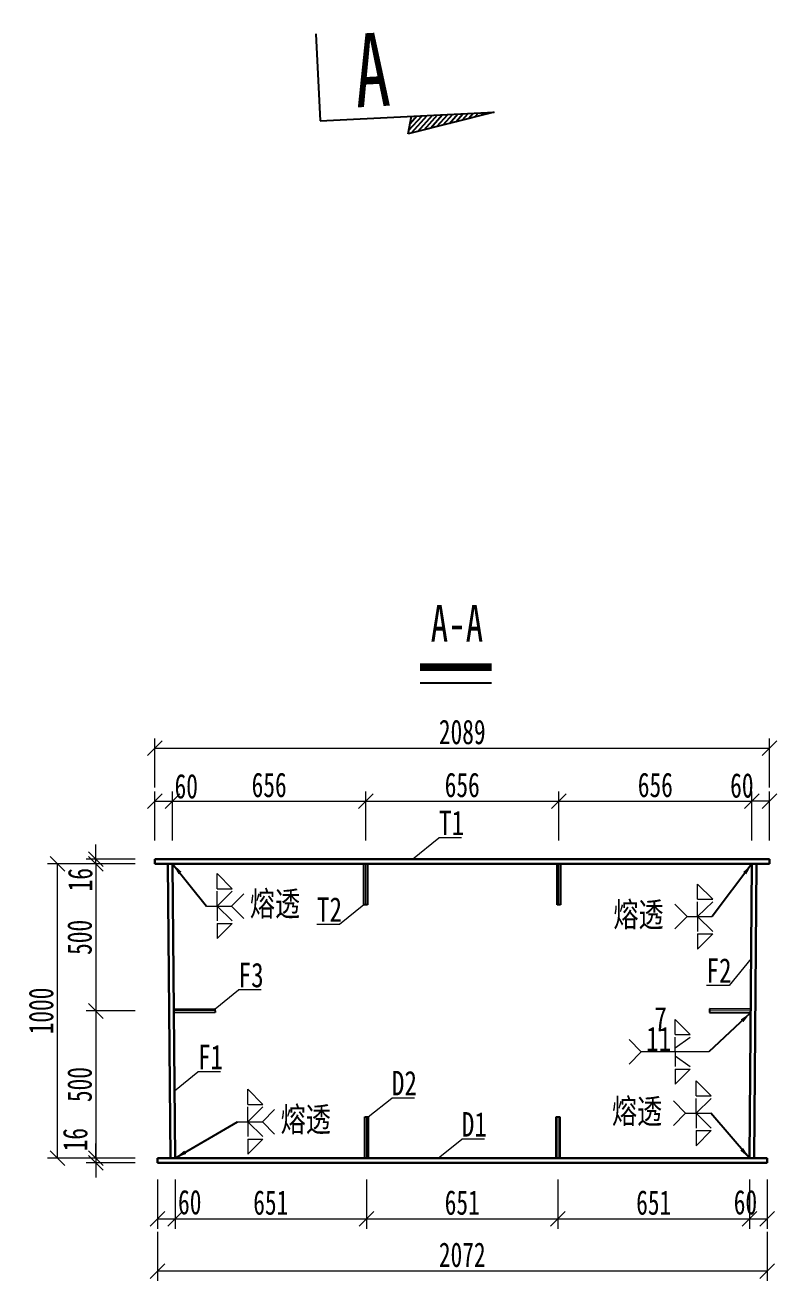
# Model space of a CAD drawing. Header units: millimetres. Extents: x -358959 to 47, y -122282 to 697692.
# Drawn here: x -147321 to -144767, y -7724 to -3459 of the extents above; entities that cross this region are included whole.
import ezdxf
from ezdxf.enums import TextEntityAlignment as Align

# ---------------------------------------------------------------- set-up
doc = ezdxf.new("R2010")
doc.units = ezdxf.units.MM
doc.header["$LTSCALE"] = 2
doc.header["$PDMODE"] = 34
doc.layers.get('Defpoints').update_dxf_attribs({"color": 8, "lineweight": 9})
doc.layers.add('dim', color=3, linetype='Continuous')
for name, color, linetype, lineweight in [('标注', 4, 'Continuous', 13), ('标注线及字体', 2, 'Continuous', 15), ('桥 构造粗实', 1, 'Continuous', 30), ('细实线', 4, 'Continuous', 15), ('钢板粗线', 1, 'Continuous', 25)]:
    doc.layers.add(name, color=color, linetype=linetype, lineweight=lineweight)
doc.styles.add('111', font='仿宋_GB2312.ttf', dxfattribs={"width": 0.7})
doc.styles.add('SMEDI', font='仿宋_GB2312.ttf', dxfattribs={"width": 0.75})
doc.styles.get("Standard").update_dxf_attribs({"font": '仿宋_GB2312.ttf'})
doc.styles.add('仿宋字', font='仿宋_GB2312.ttf', dxfattribs={"width": 0.7})
doc.dimstyles.new('200', dxfattribs={"dimscale": 0, "dimtxt": 2.5, "dimasz": 1.5, "dimexe": 1, "dimexo": 1, "dimgap": 0.4, "dimtad": 1, "dimdec": 0, "dimdsep": 46, "dimtxsty": '111', "dimblk": 'OBLIQUE', "dimcen": 0, "dimclrd": 256, "dimclre": 256, "dimclrt": 256, "dimadec": 4, "dimazin": 0, "dimtfac": 1, "dimtdec": 0, "dimtmove": 2, "dimatfit": 3, "dimfxl": 4, "dimfxlon": 1, "dimtolj": 1, "dimlwd": -1, "dimlwe": -1, "dimarcsym": 0})
doc.dimstyles.new('MSteel_1.0_1.0', dxfattribs={"dimtxt": 3, "dimasz": 1.2, "dimexe": 1, "dimexo": 1, "dimgap": 1, "dimtad": 3, "dimtoh": 1, "dimdec": 0, "dimzin": 0, "dimdsep": 46, "dimtxsty": 'Standard', "dimblk": 'ARCHTICK', "dimcen": 0.09, "dimclrd": 3, "dimclre": 3, "dimadec": 4, "dimazin": 0, "dimtfac": 1, "dimtdec": 0, "dimtofl": 0, "dimtmove": 0, "dimatfit": 3, "dimfxl": 1, "dimtolj": 1, "dimtzin": 0, "dimarcsym": 0})

# ---------------------------------------------------------------- blocks, each defined once
blk = doc.blocks.new('12-140 无孔')
at = {"layer": 'Defpoints', "ltscale": 5}
blk.add_line((0, 140), (0, 0), dxfattribs=at)
at = {"layer": '钢板粗线'}
for p, q in [((-6, 0), (-6, 140)), ((-6, 140), (6, 140)), ((6, 140), (6, 0))]:
    blk.add_line(p, q, dxfattribs=at)
blk = doc.blocks.new('_ArchTick')
at = {"color": 0, "linetype": 'ByBlock', "const_width": 0.15}
blk.add_lwpolyline([(-0.5, -0.5), (0.5, 0.5)], dxfattribs=at)
blk = doc.blocks.new('_Oblique')
at = {"color": 0, "linetype": 'ByBlock', "lineweight": -2}
blk.add_line((-0.5, -0.5), (0.5, 0.5), dxfattribs=at)
blk = doc.blocks.new('*D3519')
at = {"layer": 'Defpoints', "color": 0, "ltscale": 5, "transparency": 16777216}
for p in [(-146820.2, -6094.9), (-146880.2, -6307.3), (-146820.2, -6307.3)]:
    blk.add_point(p, dxfattribs=at)
at = {"layer": '标注', "ltscale": 5, "transparency": 16777216}
for p, q in [((-146880.2, -6228.2), (-146880.2, -6061.6)), ((-146880.2, -6094.9), (-146820.2, -6094.9)), ((-146820.2, -6228.2), (-146820.2, -6061.6))]:
    blk.add_line(p, q, dxfattribs=at)
at = {"layer": '标注', "ltscale": 5, "transparency": 16777216, "xscale": 50.00000000000006, "yscale": 50.00000000000006, "zscale": 50.00000000000006, "rotation": 180}
blk.add_blockref('_Oblique', (-146880.2, -6094.9), dxfattribs=at)
at = {"layer": '标注', "ltscale": 5, "transparency": 16777216, "xscale": 50.00000000000006, "yscale": 50.00000000000006, "zscale": 50.00000000000006}
blk.add_blockref('_Oblique', (-146820.2, -6094.9), dxfattribs=at)
at = {"layer": '标注', "ltscale": 5, "transparency": 16777216, "insert": (-146773.8, -6044.4), "char_height": 83.33, "attachment_point": 5, "style": '111'}
blk.add_mtext('\\A1;60', dxfattribs=at)
blk = doc.blocks.new('*D3520')
at = {"layer": 'Defpoints', "color": 0, "ltscale": 5, "transparency": 16777216}
for p in [(-146164, -6094.9), (-146820.2, -6307.3), (-146164, -6307.3)]:
    blk.add_point(p, dxfattribs=at)
at = {"layer": '标注', "ltscale": 5, "transparency": 16777216}
for p, q in [((-146820.2, -6228.2), (-146820.2, -6061.6)), ((-146820.2, -6094.9), (-146164, -6094.9)), ((-146164, -6228.2), (-146164, -6061.6))]:
    blk.add_line(p, q, dxfattribs=at)
at = {"layer": '标注', "ltscale": 5, "transparency": 16777216, "xscale": 50.00000000000006, "yscale": 50.00000000000006, "zscale": 50.00000000000006, "rotation": 180}
blk.add_blockref('_Oblique', (-146820.2, -6094.9), dxfattribs=at)
at = {"layer": '标注', "ltscale": 5, "transparency": 16777216, "xscale": 50.00000000000006, "yscale": 50.00000000000006, "zscale": 50.00000000000006}
blk.add_blockref('_Oblique', (-146164, -6094.9), dxfattribs=at)
at = {"layer": '标注', "ltscale": 5, "transparency": 16777216, "insert": (-146492.1, -6039.9), "char_height": 83.33, "attachment_point": 5, "style": '111'}
blk.add_mtext('\\A1;656', dxfattribs=at)
blk = doc.blocks.new('*D3521')
at = {"layer": 'Defpoints', "color": 0, "ltscale": 5, "transparency": 16777216}
for p in [(-144851.6, -6094.9), (-144851.6, -6307.3), (-144791.6, -6307.3)]:
    blk.add_point(p, dxfattribs=at)
at = {"layer": '标注', "ltscale": 5, "transparency": 16777216}
for p, q in [((-144851.6, -6228.2), (-144851.6, -6061.6)), ((-144791.6, -6094.9), (-144851.6, -6094.9)), ((-144791.6, -6228.2), (-144791.6, -6061.6))]:
    blk.add_line(p, q, dxfattribs=at)
at = {"layer": '标注', "ltscale": 5, "transparency": 16777216, "xscale": 50.00000000000006, "yscale": 50.00000000000006, "zscale": 50.00000000000006, "rotation": 180}
blk.add_blockref('_Oblique', (-144851.6, -6094.9), dxfattribs=at)
at = {"layer": '标注', "ltscale": 5, "transparency": 16777216, "xscale": 50.00000000000006, "yscale": 50.00000000000006, "zscale": 50.00000000000006}
blk.add_blockref('_Oblique', (-144791.6, -6094.9), dxfattribs=at)
at = {"layer": '标注', "ltscale": 5, "transparency": 16777216, "insert": (-144885.7, -6041.7), "char_height": 83.33, "attachment_point": 5, "style": '111'}
blk.add_mtext('\\A1;60', dxfattribs=at)
blk = doc.blocks.new('*D3522')
at = {"layer": 'Defpoints', "color": 0, "ltscale": 5, "transparency": 16777216}
for p in [(-144791.6, -5915.1), (-146880.2, -6307.3), (-144791.6, -6307.3)]:
    blk.add_point(p, dxfattribs=at)
at = {"layer": '标注', "ltscale": 5, "transparency": 16777216}
for p, q in [((-146880.2, -6048.5), (-146880.2, -5881.8)), ((-144791.6, -6048.5), (-144791.6, -5881.8)), ((-146880.2, -5915.1), (-144791.6, -5915.1))]:
    blk.add_line(p, q, dxfattribs=at)
at = {"layer": '标注', "ltscale": 5, "transparency": 16777216, "xscale": 50.00000000000006, "yscale": 50.00000000000006, "zscale": 50.00000000000006, "rotation": 180}
blk.add_blockref('_Oblique', (-146880.2, -5915.1), dxfattribs=at)
at = {"layer": '标注', "ltscale": 5, "transparency": 16777216, "xscale": 50.00000000000006, "yscale": 50.00000000000006, "zscale": 50.00000000000006}
blk.add_blockref('_Oblique', (-144791.6, -5915.1), dxfattribs=at)
at = {"layer": '标注', "ltscale": 5, "transparency": 16777216, "insert": (-145835.9, -5860.1), "char_height": 83.33, "attachment_point": 5, "style": '111'}
blk.add_mtext('\\A1;2089', dxfattribs=at)
blk = doc.blocks.new('*D3523')
at = {"layer": 'Defpoints', "color": 0, "ltscale": 5, "transparency": 16777216}
for p in [(-147080.9, -6291.3), (-146864.2, -6291.3), (-146864.2, -6307.3)]:
    blk.add_point(p, dxfattribs=at)
at = {"layer": '标注', "ltscale": 5, "transparency": 16777216}
for p, q in [((-147080.9, -6291.3), (-147080.9, -6241.3)), ((-146947.6, -6291.3), (-147114.2, -6291.3)), ((-146947.6, -6307.3), (-147114.2, -6307.3)), ((-147080.9, -6307.3), (-147080.9, -6291.3)), ((-147080.9, -6307.3), (-147080.9, -6357.3))]:
    blk.add_line(p, q, dxfattribs=at)
at = {"layer": '标注', "ltscale": 5, "transparency": 16777216, "xscale": 50.00000000000006, "yscale": 50.00000000000006, "zscale": 50.00000000000006}
for p, rotation in [((-147080.9, -6291.3), 270), ((-147080.9, -6307.3), 90)]:
    blk.add_blockref('_Oblique', p, dxfattribs=dict(at, rotation=rotation))
at = {"layer": '标注', "ltscale": 5, "transparency": 16777216, "insert": (-147134, -6361.4), "char_height": 83.33, "attachment_point": 5, "rotation": 90, "style": '111'}
blk.add_mtext('\\A1;16', dxfattribs=at)
blk = doc.blocks.new('*D3524')
at = {"layer": 'Defpoints', "color": 0, "ltscale": 5, "transparency": 16777216}
for p in [(-147080.9, -7323.3), (-146811.9, -7307.3), (-146811.9, -7323.3)]:
    blk.add_point(p, dxfattribs=at)
at = {"layer": '标注', "ltscale": 5, "transparency": 16777216}
for p, q in [((-147080.9, -7307.3), (-147080.9, -7257.3)), ((-146947.6, -7307.3), (-147114.2, -7307.3)), ((-146947.6, -7323.3), (-147114.2, -7323.3)), ((-147080.9, -7307.3), (-147080.9, -7323.3)), ((-147080.9, -7323.3), (-147080.9, -7373.3))]:
    blk.add_line(p, q, dxfattribs=at)
at = {"layer": '标注', "ltscale": 5, "transparency": 16777216, "xscale": 50.00000000000006, "yscale": 50.00000000000006, "zscale": 50.00000000000006}
for p, rotation in [((-147080.9, -7307.3), 270), ((-147080.9, -7323.3), 90)]:
    blk.add_blockref('_Oblique', p, dxfattribs=dict(at, rotation=rotation))
at = {"layer": '标注', "ltscale": 5, "transparency": 16777216, "insert": (-147150.9, -7244.4), "char_height": 83.33, "attachment_point": 5, "rotation": 90, "style": '111'}
blk.add_mtext('\\A1;16', dxfattribs=at)
blk = doc.blocks.new('*D3525')
at = {"layer": 'Defpoints', "color": 0, "ltscale": 5, "transparency": 16777216}
for p in [(-147211.8, -6307.3), (-146836.2, -6307.3), (-146827.9, -7307.3)]:
    blk.add_point(p, dxfattribs=at)
at = {"layer": '标注', "ltscale": 5, "transparency": 16777216}
for p, q in [((-147078.4, -6307.3), (-147245.1, -6307.3)), ((-147211.8, -7307.3), (-147211.8, -6307.3)), ((-147078.4, -7307.3), (-147245.1, -7307.3))]:
    blk.add_line(p, q, dxfattribs=at)
at = {"layer": '标注', "ltscale": 5, "transparency": 16777216, "xscale": 50.00000000000006, "yscale": 50.00000000000006, "zscale": 50.00000000000006}
for p, rotation in [((-147211.8, -6307.3), 90), ((-147211.8, -7307.3), 270)]:
    blk.add_blockref('_Oblique', p, dxfattribs=dict(at, rotation=rotation))
at = {"layer": '标注', "ltscale": 5, "transparency": 16777216, "insert": (-147266.8, -6807.3), "char_height": 83.33, "attachment_point": 5, "rotation": 90, "style": '111'}
blk.add_mtext('\\A1;1000', dxfattribs=at)
blk = doc.blocks.new('*D3526')
at = {"layer": 'Defpoints', "color": 0, "ltscale": 5, "transparency": 16777216}
for p in [(-145507.8, -6094.9), (-146164, -6307.3), (-145507.8, -6307.3)]:
    blk.add_point(p, dxfattribs=at)
at = {"layer": '标注', "ltscale": 5, "transparency": 16777216}
for p, q in [((-146164, -6228.2), (-146164, -6061.6)), ((-146164, -6094.9), (-145507.8, -6094.9)), ((-145507.8, -6228.2), (-145507.8, -6061.6))]:
    blk.add_line(p, q, dxfattribs=at)
at = {"layer": '标注', "ltscale": 5, "transparency": 16777216, "xscale": 50.00000000000006, "yscale": 50.00000000000006, "zscale": 50.00000000000006, "rotation": 180}
blk.add_blockref('_Oblique', (-146164, -6094.9), dxfattribs=at)
at = {"layer": '标注', "ltscale": 5, "transparency": 16777216, "xscale": 50.00000000000006, "yscale": 50.00000000000006, "zscale": 50.00000000000006}
blk.add_blockref('_Oblique', (-145507.8, -6094.9), dxfattribs=at)
at = {"layer": '标注', "ltscale": 5, "transparency": 16777216, "insert": (-145835.9, -6039.9), "char_height": 83.33, "attachment_point": 5, "style": '111'}
blk.add_mtext('\\A1;656', dxfattribs=at)
blk = doc.blocks.new('*D3527')
at = {"layer": 'Defpoints', "color": 0, "ltscale": 5, "transparency": 16777216}
for p in [(-144851.6, -6094.9), (-145507.8, -6307.3), (-144851.6, -6307)]:
    blk.add_point(p, dxfattribs=at)
at = {"layer": '标注', "ltscale": 5, "transparency": 16777216}
for p, q in [((-145507.8, -6228.2), (-145507.8, -6061.6)), ((-145507.8, -6094.9), (-144851.6, -6094.9)), ((-144851.6, -6228.2), (-144851.6, -6061.6))]:
    blk.add_line(p, q, dxfattribs=at)
at = {"layer": '标注', "ltscale": 5, "transparency": 16777216, "xscale": 50.00000000000006, "yscale": 50.00000000000006, "zscale": 50.00000000000006, "rotation": 180}
blk.add_blockref('_Oblique', (-145507.8, -6094.9), dxfattribs=at)
at = {"layer": '标注', "ltscale": 5, "transparency": 16777216, "xscale": 50.00000000000006, "yscale": 50.00000000000006, "zscale": 50.00000000000006}
blk.add_blockref('_Oblique', (-144851.6, -6094.9), dxfattribs=at)
at = {"layer": '标注', "ltscale": 5, "transparency": 16777216, "insert": (-145179.7, -6039.9), "char_height": 83.33, "attachment_point": 5, "style": '111'}
blk.add_mtext('\\A1;656', dxfattribs=at)
blk = doc.blocks.new('*D3528')
at = {"layer": 'Defpoints', "color": 0, "ltscale": 5, "transparency": 16777216}
for p in [(-146871.9, -7307.3), (-146811.9, -7306.8), (-146811.9, -7513.4)]:
    blk.add_point(p, dxfattribs=at)
at = {"layer": '标注', "ltscale": 5, "transparency": 16777216}
for p, q in [((-146871.9, -7380.1), (-146871.9, -7546.8)), ((-146811.9, -7380.1), (-146811.9, -7546.8)), ((-146871.9, -7513.4), (-146811.9, -7513.4))]:
    blk.add_line(p, q, dxfattribs=at)
at = {"layer": '标注', "ltscale": 5, "transparency": 16777216, "xscale": 50.00000000000006, "yscale": 50.00000000000006, "zscale": 50.00000000000006, "rotation": 180}
blk.add_blockref('_Oblique', (-146871.9, -7513.4), dxfattribs=at)
at = {"layer": '标注', "ltscale": 5, "transparency": 16777216, "xscale": 50.00000000000006, "yscale": 50.00000000000006, "zscale": 50.00000000000006}
blk.add_blockref('_Oblique', (-146811.9, -7513.4), dxfattribs=at)
at = {"layer": '标注', "ltscale": 5, "transparency": 16777216, "insert": (-146761.9, -7457.1), "char_height": 83.33, "attachment_point": 5, "style": '111'}
blk.add_mtext('\\A1;60', dxfattribs=at)
blk = doc.blocks.new('*D3529')
at = {"layer": 'Defpoints', "color": 0, "ltscale": 5, "transparency": 16777216}
for p in [(-146811.9, -7306.8), (-146161.3, -7307.2), (-146161.3, -7513.4)]:
    blk.add_point(p, dxfattribs=at)
at = {"layer": '标注', "ltscale": 5, "transparency": 16777216}
for p, q in [((-146811.9, -7380.1), (-146811.9, -7546.8)), ((-146161.3, -7380.1), (-146161.3, -7546.8)), ((-146811.9, -7513.4), (-146161.3, -7513.4))]:
    blk.add_line(p, q, dxfattribs=at)
at = {"layer": '标注', "ltscale": 5, "transparency": 16777216, "xscale": 50.00000000000006, "yscale": 50.00000000000006, "zscale": 50.00000000000006, "rotation": 180}
blk.add_blockref('_Oblique', (-146811.9, -7513.4), dxfattribs=at)
at = {"layer": '标注', "ltscale": 5, "transparency": 16777216, "xscale": 50.00000000000006, "yscale": 50.00000000000006, "zscale": 50.00000000000006}
blk.add_blockref('_Oblique', (-146161.3, -7513.4), dxfattribs=at)
at = {"layer": '标注', "ltscale": 5, "transparency": 16777216, "insert": (-146486.6, -7458.4), "char_height": 83.33, "attachment_point": 5, "style": '111'}
blk.add_mtext('\\A1;651', dxfattribs=at)
blk = doc.blocks.new('*D3530')
at = {"layer": 'Defpoints', "color": 0, "ltscale": 5, "transparency": 16777216}
for p in [(-146161.3, -7307.2), (-145510.6, -7307.3), (-145510.6, -7513.4)]:
    blk.add_point(p, dxfattribs=at)
at = {"layer": '标注', "ltscale": 5, "transparency": 16777216}
for p, q in [((-146161.3, -7380.1), (-146161.3, -7546.8)), ((-145510.6, -7380.1), (-145510.6, -7546.8)), ((-146161.3, -7513.4), (-145510.6, -7513.4))]:
    blk.add_line(p, q, dxfattribs=at)
at = {"layer": '标注', "ltscale": 5, "transparency": 16777216, "xscale": 50.00000000000006, "yscale": 50.00000000000006, "zscale": 50.00000000000006, "rotation": 180}
blk.add_blockref('_Oblique', (-146161.3, -7513.4), dxfattribs=at)
at = {"layer": '标注', "ltscale": 5, "transparency": 16777216, "xscale": 50.00000000000006, "yscale": 50.00000000000006, "zscale": 50.00000000000006}
blk.add_blockref('_Oblique', (-145510.6, -7513.4), dxfattribs=at)
at = {"layer": '标注', "ltscale": 5, "transparency": 16777216, "insert": (-145835.9, -7458.4), "char_height": 83.33, "attachment_point": 5, "style": '111'}
blk.add_mtext('\\A1;651', dxfattribs=at)
blk = doc.blocks.new('*D3531')
at = {"layer": 'Defpoints', "color": 0, "ltscale": 5, "transparency": 16777216}
for p in [(-145510.6, -7307.3), (-144859.9, -7307.3), (-144859.9, -7513.4)]:
    blk.add_point(p, dxfattribs=at)
at = {"layer": '标注', "ltscale": 5, "transparency": 16777216}
for p, q in [((-145510.6, -7380.1), (-145510.6, -7546.8)), ((-144859.9, -7380.1), (-144859.9, -7546.8)), ((-145510.6, -7513.4), (-144859.9, -7513.4))]:
    blk.add_line(p, q, dxfattribs=at)
at = {"layer": '标注', "ltscale": 5, "transparency": 16777216, "xscale": 50.00000000000006, "yscale": 50.00000000000006, "zscale": 50.00000000000006, "rotation": 180}
blk.add_blockref('_Oblique', (-145510.6, -7513.4), dxfattribs=at)
at = {"layer": '标注', "ltscale": 5, "transparency": 16777216, "xscale": 50.00000000000006, "yscale": 50.00000000000006, "zscale": 50.00000000000006}
blk.add_blockref('_Oblique', (-144859.9, -7513.4), dxfattribs=at)
at = {"layer": '标注', "ltscale": 5, "transparency": 16777216, "insert": (-145185.2, -7458.4), "char_height": 83.33, "attachment_point": 5, "style": '111'}
blk.add_mtext('\\A1;651', dxfattribs=at)
blk = doc.blocks.new('*D3532')
at = {"layer": 'Defpoints', "color": 0, "ltscale": 5, "transparency": 16777216}
for p in [(-144859.9, -7307.3), (-144799.9, -7307.3), (-144799.9, -7513.4)]:
    blk.add_point(p, dxfattribs=at)
at = {"layer": '标注', "ltscale": 5, "transparency": 16777216}
for p, q in [((-144859.9, -7380.1), (-144859.9, -7546.8)), ((-144799.9, -7380.1), (-144799.9, -7546.8)), ((-144859.9, -7513.4), (-144799.9, -7513.4))]:
    blk.add_line(p, q, dxfattribs=at)
at = {"layer": '标注', "ltscale": 5, "transparency": 16777216, "xscale": 50.00000000000006, "yscale": 50.00000000000006, "zscale": 50.00000000000006, "rotation": 180}
blk.add_blockref('_Oblique', (-144859.9, -7513.4), dxfattribs=at)
at = {"layer": '标注', "ltscale": 5, "transparency": 16777216, "xscale": 50.00000000000006, "yscale": 50.00000000000006, "zscale": 50.00000000000006}
blk.add_blockref('_Oblique', (-144799.9, -7513.4), dxfattribs=at)
at = {"layer": '标注', "ltscale": 5, "transparency": 16777216, "insert": (-144873.5, -7457.5), "char_height": 83.33, "attachment_point": 5, "style": '111'}
blk.add_mtext('\\A1;60', dxfattribs=at)
blk = doc.blocks.new('*D3533')
at = {"layer": 'Defpoints', "color": 0, "ltscale": 5, "transparency": 16777216}
for p in [(-146871.9, -7307.3), (-144799.9, -7307.3), (-146871.9, -7690.7)]:
    blk.add_point(p, dxfattribs=at)
at = {"layer": '标注', "ltscale": 5, "transparency": 16777216}
for p, q in [((-146871.9, -7557.4), (-146871.9, -7724)), ((-144799.9, -7557.4), (-144799.9, -7724)), ((-144799.9, -7690.7), (-146871.9, -7690.7))]:
    blk.add_line(p, q, dxfattribs=at)
at = {"layer": '标注', "ltscale": 5, "transparency": 16777216, "xscale": 50.00000000000006, "yscale": 50.00000000000006, "zscale": 50.00000000000006, "rotation": 180}
blk.add_blockref('_Oblique', (-146871.9, -7690.7), dxfattribs=at)
at = {"layer": '标注', "ltscale": 5, "transparency": 16777216, "xscale": 50.00000000000006, "yscale": 50.00000000000006, "zscale": 50.00000000000006}
blk.add_blockref('_Oblique', (-144799.9, -7690.7), dxfattribs=at)
at = {"layer": '标注', "ltscale": 5, "transparency": 16777216, "insert": (-145835.9, -7635.7), "char_height": 83.33, "attachment_point": 5, "style": '111'}
blk.add_mtext('\\A1;2072', dxfattribs=at)
blk = doc.blocks.new('*D3545')
at = {"layer": 'Defpoints', "color": 0, "ltscale": 5, "transparency": 16777216}
for p in [(-146864.2, -6307.3), (-147080.9, -6807.3), (-146860.1, -6807.3)]:
    blk.add_point(p, dxfattribs=at)
at = {"layer": '标注', "ltscale": 5, "transparency": 16777216}
for p, q in [((-146947.6, -6307.3), (-147114.2, -6307.3)), ((-147080.9, -6307.3), (-147080.9, -6807.3)), ((-146947.6, -6807.3), (-147114.2, -6807.3))]:
    blk.add_line(p, q, dxfattribs=at)
at = {"layer": '标注', "ltscale": 5, "transparency": 16777216, "xscale": 50.00000000000006, "yscale": 50.00000000000006, "zscale": 50.00000000000006}
for p, rotation in [((-147080.9, -6307.3), 90), ((-147080.9, -6807.3), 270)]:
    blk.add_blockref('_Oblique', p, dxfattribs=dict(at, rotation=rotation))
at = {"layer": '标注', "ltscale": 5, "transparency": 16777216, "insert": (-147135.9, -6557.3), "char_height": 83.33, "attachment_point": 5, "rotation": 90, "style": '111'}
blk.add_mtext('\\A1;500', dxfattribs=at)
blk = doc.blocks.new('*D3546')
at = {"layer": 'Defpoints', "color": 0, "ltscale": 5, "transparency": 16777216}
for p in [(-146860.1, -6807.3), (-147080.9, -7307.3), (-146855.9, -7307.3)]:
    blk.add_point(p, dxfattribs=at)
at = {"layer": '标注', "ltscale": 5, "transparency": 16777216}
for p, q in [((-146947.6, -6807.3), (-147114.2, -6807.3)), ((-147080.9, -6807.3), (-147080.9, -7307.3)), ((-146947.6, -7307.3), (-147114.2, -7307.3))]:
    blk.add_line(p, q, dxfattribs=at)
at = {"layer": '标注', "ltscale": 5, "transparency": 16777216, "xscale": 50.00000000000006, "yscale": 50.00000000000006, "zscale": 50.00000000000006}
for p, rotation in [((-147080.9, -6807.3), 90), ((-147080.9, -7307.3), 270)]:
    blk.add_blockref('_Oblique', p, dxfattribs=dict(at, rotation=rotation))
at = {"layer": '标注', "ltscale": 5, "transparency": 16777216, "insert": (-147135.9, -7057.3), "char_height": 83.33, "attachment_point": 5, "rotation": 90, "style": '111'}
blk.add_mtext('\\A1;500', dxfattribs=at)
blk = doc.blocks.new('剖面箭头')
at = {"layer": '钢板粗线', "ltscale": 10}
h = blk.add_hatch(dxfattribs=at)
h.set_pattern_fill('ANSI31', color=256, style=0)
h.set_pattern_definition([(45, (-182.99888, -777.8594), (-0.088388348, 0.088388348), [])])
h.paths.add_polyline_path([(6, -3), (3.15, -3), (3, -3.6)])
for p, q in [((0, 0), (0, -3)), ((0, -3), (6, -3)), ((6, -3), (3, -3.6)), ((3, -3.6), (3.15, -3))]:
    blk.add_line(p, q, dxfattribs=at)

msp = doc.modelspace()

# ---------------------------------------------------------------- linework, layer by layer
at = {"color": 4}
msp.add_line((-145978.9, -5692.7), (-145736.2, -5692.7), dxfattribs=at)
at = {"color": 6, "const_width": 26.7}
msp.add_lwpolyline([(-145978.9, -5639.4), (-145736.2, -5639.4)], dxfattribs=at)
at = {"layer": '桥 构造粗实'}
for p, q in [((-146880.2, -6291.3), (-144791.6, -6291.3)), ((-146880.2, -6291.3), (-146880.2, -6307.3)), ((-146880.2, -6307.3), (-144791.6, -6307.3)), ((-146836.2, -6307.3), (-146827.9, -7307.3)), ((-146820.2, -6307.3), (-146811.9, -7307.3)), ((-144859.9, -7307.3), (-144851.6, -6307.3)), ((-144843.9, -7307.3), (-144835.6, -6307.3)), ((-144791.6, -6291.3), (-144791.6, -6307.3)), ((-146871.9, -7307.3), (-144799.9, -7307.3)), ((-146871.9, -7307.3), (-146871.9, -7323.3)), ((-146871.9, -7323.3), (-144799.9, -7323.3)), ((-144799.9, -7307.3), (-144799.9, -7323.3))]:
    msp.add_line(p, q, dxfattribs=at)
at = {"layer": '细实线'}
for p, q in [((-146005, -6291.3), (-145915.2, -6218.9)), ((-145837.9, -6218.9), (-145915.2, -6218.9)), ((-146668.8, -6392.1), (-146668.8, -6340.8)), ((-146617.5, -6392.1), (-146668.8, -6340.8)), ((-146668.8, -6392.1), (-146617.5, -6392.1)), ((-145035.9, -6427.8), (-145035.9, -6376.5)), ((-144984.5, -6427.8), (-145035.9, -6376.5)), ((-146668.8, -6451), (-146668.8, -6400.8)), ((-146668.8, -6451), (-146617.5, -6400.8)), ((-146619.6, -6451), (-146577.9, -6409.4)), ((-145035.9, -6427.8), (-144984.5, -6427.8)), ((-145035.9, -6486.7), (-145035.9, -6436.4)), ((-145035.9, -6486.7), (-144984.5, -6436.4)), ((-146704.7, -6451), (-146619.6, -6451)), ((-146668.8, -6451), (-146668.8, -6501.3)), ((-146668.8, -6451), (-146617.5, -6501.3)), ((-146619.6, -6451), (-146577.9, -6492.7)), ((-146170, -6447.3), (-146252.7, -6513.3)), ((-145071.7, -6486.7), (-145113.4, -6445)), ((-146668.8, -6509.9), (-146668.8, -6561.2)), ((-146668.8, -6509.9), (-146617.5, -6509.9)), ((-146617.5, -6509.9), (-146668.8, -6561.2)), ((-146252.7, -6513.3), (-146329.9, -6513.3)), ((-145071.7, -6486.7), (-145113.4, -6528.4)), ((-145071.7, -6486.7), (-144986.6, -6486.7)), ((-145035.9, -6486.7), (-145035.9, -6537)), ((-145035.9, -6486.7), (-144984.5, -6537)), ((-145035.9, -6545.6), (-145035.9, -6596.9)), ((-145035.9, -6545.6), (-144984.5, -6545.6)), ((-144984.5, -6545.6), (-145035.9, -6596.9)), ((-144854.2, -6628.9), (-144929, -6720.3)), ((-146676.1, -6800.2), (-146596.3, -6735.8)), ((-146519, -6735.8), (-146596.3, -6735.8)), ((-144929, -6720.3), (-145006.2, -6720.3)), ((-145112.2, -6887.1), (-145112.2, -6835.8)), ((-145060.9, -6887.1), (-145112.2, -6835.8)), ((-145227.3, -6946), (-145268.9, -6904.3)), ((-145112.2, -6887.1), (-145060.9, -6887.1)), ((-145112.2, -6946), (-145112.2, -6895.7)), ((-145112.2, -6932), (-145060.9, -6895.7)), ((-145227.3, -6946), (-145268.9, -6987.7)), ((-144997.8, -6946), (-145227.3, -6946)), ((-145112.2, -6946), (-145112.2, -6996.3)), ((-145112.2, -6960), (-145060.9, -6996.3)), ((-146814.2, -7078.8), (-146734.3, -7014.4)), ((-146657.1, -7014.4), (-146734.3, -7014.4)), ((-145112.2, -7004.9), (-145112.2, -7056.2)), ((-145112.2, -7004.9), (-145060.9, -7004.9)), ((-145060.9, -7004.9), (-145112.2, -7056.2)), ((-146564.3, -7124.6), (-146564.3, -7073.3)), ((-146513, -7124.6), (-146564.3, -7073.3)), ((-145040.9, -7095.8), (-145040.9, -7044.5)), ((-144989.6, -7095.8), (-145040.9, -7044.5)), ((-146155.3, -7167.3), (-146075.4, -7102.9)), ((-145998.2, -7102.9), (-146075.4, -7102.9)), ((-145076.8, -7154.7), (-145118.4, -7113)), ((-145040.9, -7095.8), (-144989.6, -7095.8)), ((-145040.9, -7154.7), (-145040.9, -7104.4)), ((-145040.9, -7154.7), (-144989.6, -7104.4)), ((-146564.3, -7124.6), (-146513, -7124.6)), ((-146564.3, -7183.5), (-146564.3, -7133.3)), ((-146564.3, -7183.5), (-146513, -7133.3)), ((-146515, -7183.5), (-146473.4, -7141.9)), ((-145076.8, -7154.7), (-145118.4, -7196.3)), ((-145076.8, -7154.7), (-144991.6, -7154.7)), ((-145040.9, -7154.7), (-145040.9, -7205)), ((-145040.9, -7154.7), (-144989.6, -7205)), ((-146600.2, -7183.5), (-146515, -7183.5)), ((-146564.3, -7183.5), (-146564.3, -7233.8)), ((-146564.3, -7183.5), (-146513, -7233.8)), ((-146515, -7183.5), (-146473.4, -7225.2)), ((-146564.3, -7242.4), (-146564.3, -7293.7)), ((-146564.3, -7242.4), (-146513, -7242.4)), ((-146513, -7242.4), (-146564.3, -7293.7)), ((-145917.7, -7307.3), (-145837.8, -7242.9)), ((-145760.6, -7242.9), (-145837.8, -7242.9)), ((-145040.9, -7213.6), (-145040.9, -7264.9)), ((-145040.9, -7213.6), (-144989.6, -7213.6)), ((-144989.6, -7213.6), (-145040.9, -7264.9))]:
    msp.add_line(p, q, dxfattribs=at)

# ---------------------------------------------------------------- block references
at = {"layer": 'dim', "xscale": 98.55999999999995, "yscale": 98.55999999999995, "zscale": 98.55999999999995, "rotation": 2.876836266599168}
msp.add_blockref('剖面箭头', (-146333.3, -3488.5), dxfattribs=at)
at = {"layer": '标注', "ltscale": 5}
for p, rotation in [((-146164, -6307.3), 179.999999999945), ((-145507.8, -6307.3), 179.999999999945), ((-146816.1, -6807.3), 270.4754982167483)]:
    msp.add_blockref('12-140 无孔', p, dxfattribs=dict(at, rotation=rotation))
at = {"layer": '标注', "ltscale": 5, "xscale": -1, "rotation": 89.52450178325174}
msp.add_blockref('12-140 无孔', (-144855.7, -6807.3), dxfattribs=at)
at = {"layer": '标注', "ltscale": 5}
for p in [(-146161.3, -7307.3), (-145510.6, -7307.3)]:
    msp.add_blockref('12-140 无孔', p, dxfattribs=at)

# ---------------------------------------------------------------- texts
at = {"layer": '标注', "style": '仿宋字', "width": 0.7}
msp.add_text('A', height=250, rotation=3.124, dxfattribs=at).set_placement((-146195.7, -3738.5))
at = {"layer": '标注线及字体', "color": 0, "style": '111', "width": 0.7}
msp.add_text('A-A', height=125, dxfattribs=at).set_placement((-145854, -5490.6), align=Align.MIDDLE)
at = {"layer": '细实线', "style": 'SMEDI', "width": 0.75}
for s, height, p in [('T1', 83.33, (-145914.7, -6210)), ('T2', 83.33, (-146329.5, -6504.3)), ('F3', 83.33, (-146595.8, -6726.8)), ('F2', 83.33, (-145005.8, -6711.4)), ('7', 83.3, (-145183.2, -6876.5)), ('11', 83.33, (-145210.9, -6944)), ('F1', 83.33, (-146733.9, -7005.5)), ('D2', 83.33, (-146074.9, -7094)), ('D1', 83.33, (-145837.3, -7234))]:
    msp.add_text(s, height=height, dxfattribs=at).set_placement(p)
for p in [(-146557.6, -6442.8), (-145322.2, -6479.7), (-146453, -7175.3), (-145327.2, -7147.7)]:
    msp.add_text('熔透', height=83.33, dxfattribs=at).set_placement(p, align=Align.MIDDLE_LEFT)

# ---------------------------------------------------------------- dimensions: what is measured, and where the dimension line sits
at = {"layer": '标注', "ltscale": 5}
for base, p1, p2, picture, middle in [((-144791.6, -5915.1), (-146880.2, -6307.3), (-144791.6, -6307.3), '*D3522', (-145835.9, -5860.1)), ((-146164, -6094.9), (-146820.2, -6307.3), (-146164, -6307.3), '*D3520', (-146492.1, -6039.9)), ((-145507.8, -6094.9), (-146164, -6307.3), (-145507.8, -6307.3), '*D3526', (-145835.9, -6039.9)), ((-144851.6, -6094.9), (-145507.8, -6307.3), (-144851.6, -6307), '*D3527', (-145179.7, -6039.9)), ((-146871.9, -7690.7), (-144799.9, -7307.3), (-146871.9, -7307.3), '*D3533', (-145835.9, -7635.7)), ((-146161.3, -7513.4), (-146811.9, -7306.8), (-146161.3, -7307.2), '*D3529', (-146486.6, -7458.4)), ((-145510.6, -7513.4), (-146161.3, -7307.2), (-145510.6, -7307.3), '*D3530', (-145835.9, -7458.4)), ((-144859.9, -7513.4), (-145510.6, -7307.3), (-144859.9, -7307.3), '*D3531', (-145185.2, -7458.4))]:
    dim = msp.add_linear_dim(base=base, p1=p1, p2=p2, dimstyle='200', override={"dimscale": 33.333333, "dimarcsym": 1}, dxfattribs=at)
    dim.commit()
    dim.dimension.update_dxf_attribs({"geometry": picture, "text_midpoint": middle})
for base, p1, p2, picture, middle in [((-146820.2, -6094.9), (-146880.2, -6307.3), (-146820.2, -6307.3), '*D3519', (-146773.8, -6044.4)), ((-144851.6, -6094.9), (-144791.6, -6307.3), (-144851.6, -6307.3), '*D3521', (-144885.7, -6041.7)), ((-146811.9, -7513.4), (-146871.9, -7307.3), (-146811.9, -7306.8), '*D3528', (-146761.9, -7457.1)), ((-144799.9, -7513.4), (-144859.9, -7307.3), (-144799.9, -7307.3), '*D3532', (-144873.5, -7457.5))]:
    dim = msp.add_linear_dim(base=base, p1=p1, p2=p2, dimstyle='200', override={"dimscale": 33.333333, "dimarcsym": 1}, dxfattribs=at)
    dim.commit()
    dim.dimension.update_dxf_attribs({"geometry": picture, "text_midpoint": middle, "dimtype": 160})
for base, p1, p2, picture, middle in [((-147080.9, -6291.3), (-146864.2, -6307.3), (-146864.2, -6291.3), '*D3523', (-147134, -6361.4)), ((-147080.9, -7323.3), (-146811.9, -7307.3), (-146811.9, -7323.3), '*D3524', (-147150.9, -7244.4))]:
    dim = msp.add_linear_dim(base=base, p1=p1, p2=p2, angle=90, dimstyle='200', override={"dimscale": 33.333333, "dimarcsym": 1}, dxfattribs=at)
    dim.commit()
    dim.dimension.update_dxf_attribs({"geometry": picture, "text_midpoint": middle, "dimtype": 160})
for base, p1, p2, picture, middle in [((-147211.8, -6307.3), (-146827.9, -7307.3), (-146836.2, -6307.3), '*D3525', (-147266.8, -6807.3)), ((-147080.9, -6807.3), (-146864.2, -6307.3), (-146860.1, -6807.3), '*D3545', (-147135.9, -6557.3)), ((-147080.9, -7307.3), (-146860.1, -6807.3), (-146855.9, -7307.3), '*D3546', (-147135.9, -7057.3))]:
    dim = msp.add_linear_dim(base=base, p1=p1, p2=p2, angle=90, dimstyle='200', override={"dimscale": 33.333333, "dimarcsym": 1}, dxfattribs=at)
    dim.commit()
    dim.dimension.update_dxf_attribs({"geometry": picture, "text_midpoint": middle})

# ---------------------------------------------------------------- leaders
at = {"layer": '细实线'}
for points in [[(-146820.2, -6307.3), (-146704.7, -6451)], [(-144851.6, -6307.3), (-144986.6, -6486.7)], [(-144855.8, -6813.3), (-144997.8, -6946)], [(-144859.9, -7307.4), (-144991.6, -7154.7)], [(-146811.9, -7307.3), (-146600.2, -7183.5)]]:
    msp.add_leader(points, dimstyle='MSteel_1.0_1.0', override={"dimscale": 33.333333, "dimclrd": 256}, dxfattribs=at)

doc.saveas('drawing.dxf')
